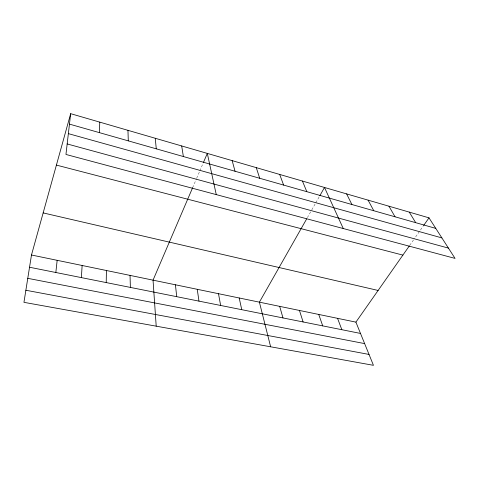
<?xml version="1.0" encoding="UTF-8"?>
<svg xmlns="http://www.w3.org/2000/svg" width="479" height="479" viewBox="0 0 479 479"><rect width="100%" height="100%" fill="white"/><g stroke="black" fill="none" stroke-linecap="round" stroke-linejoin="round"><path stroke-width="0.36" stroke-dasharray="2.4 1.8" d="M192.63 187.69L196.402 178.883M196.689 178.206L199.563 171.494M199.851 170.823L203.006 163.453M307.386 217.628L311.446 210.479M311.811 209.832L315.451 203.425M315.811 202.785L319.433 196.408M409.707 245.38L414.82 238.081M415.67 236.866L423.167 226.172"/><path stroke-width="0.72" d="M106.218 282.58L106.416 270.503M99.375 132.629L99.782 122.145M81.382 277.61L82.131 265.48M55.833 272.503L57.163 260.313M70.67 113.679L65.952 154.46L455.05 258.403L428.998 217.849L70.67 113.679L31.482 255.002L23.95 302.333L373.452 365.321L355.909 322.133L31.482 255.002M192.63 187.69L153.041 280.155L156.202 326.169M203.294 162.782L207.311 153.4L216.263 194.612M306.65 218.927L259.396 302.165L270.635 346.79M319.798 195.767L324.505 187.469L343.269 228.543M355.909 322.133L409.276 245.99M423.586 225.573L428.998 217.849M25.872 290.256L369.028 354.436M27.77 278.335L364.627 343.599M29.536 267.24L360.501 333.438M43.152 212.91L378.117 290.454M56.414 165.093L402.887 255.109M67.168 143.94L448.434 248.104M68.359 133.635L441.883 237.907M69.461 124.115L435.77 228.387M409.258 212.107L415.694 222.675M388.966 206.209L395.037 216.795M368.088 200.144L373.782 210.742M346.61 193.899L351.903 204.515M302.423 181.05L306.829 191.684M337.557 318.337L341.85 329.708M279.688 174.44L283.616 185.074M318.745 314.446L322.72 325.882M256.277 167.638L259.702 178.266M299.459 310.452L303.105 321.954M279.682 306.362L282.981 317.93M232.165 160.627L235.045 171.248M239.201 297.986L241.757 309.685M218.49 293.699L220.645 305.464M181.685 145.951L183.373 156.537M197.24 289.298L198.977 301.129M175.428 284.789L176.721 296.681M155.244 138.263L156.28 148.825M127.959 130.336L128.294 140.862M130.043 275.395L130.372 287.412"/></g></svg>
